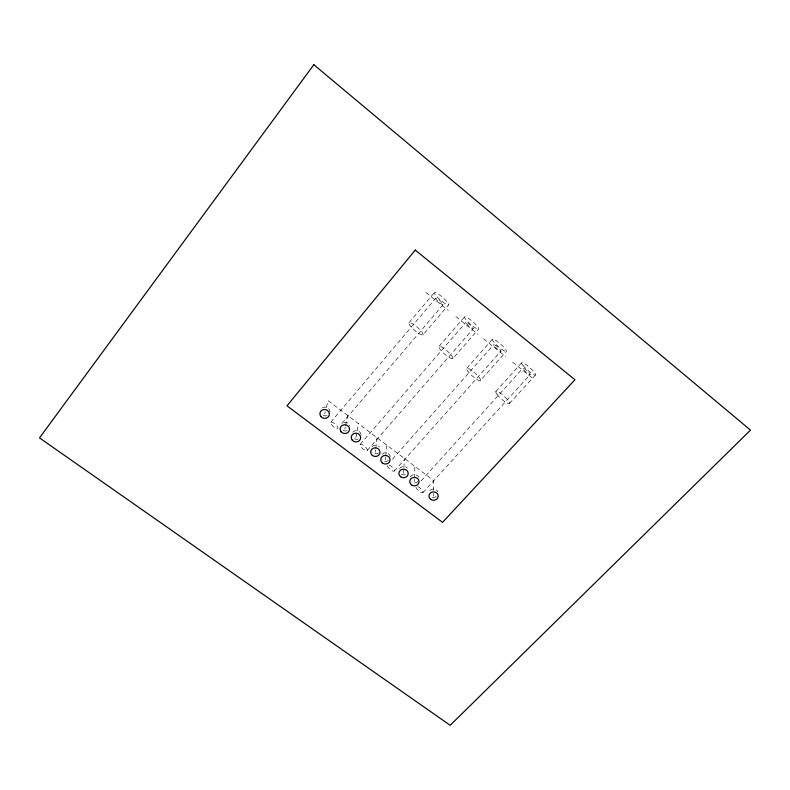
<?xml version="1.0" encoding="UTF-8"?>
<svg xmlns="http://www.w3.org/2000/svg" width="790" height="790" viewBox="0 0 790 790"><rect width="100%" height="100%" fill="white"/><g stroke="black" fill="none" stroke-linecap="round" stroke-linejoin="round"><path stroke-width="0.59" stroke-dasharray="3.95 2.96" d="M414.404 481.624L414.474 479.283M414.513 478.108L414.888 466.406M403.572 473.457L403.838 468.845M403.897 467.69L404.421 458.467M385.392 459.75L385.639 457.311M385.757 456.097L386.853 445.145M375.329 452.156L375.625 449.757M375.773 448.562L377.116 437.769M355.964 437.551L358.413 423.598M344.825 429.148L345.289 426.867M345.526 425.721L347.649 415.431M324.641 413.921L325.223 411.709M326.398 407.294L328.156 400.658L433.453 480.478L433.591 496.1M409.082 322.626L434.53 292.478M330.783 422.176L435.823 298.116M443.16 304.634A4.928 0.918 40.6 0 1 436.85 300.111A4.928 0.918 40.6 0 1 438.45 299.39A4.928 0.918 40.6 0 1 443.16 304.634L341.724 423.746A4.71 4.375 11.5 0 1 350.01 426.175M422.917 334.95A9.302 2.044 40.6 0 0 414.167 324.818A9.302 2.044 40.6 0 0 410.859 326.616A9.302 2.044 40.6 0 0 422.917 334.95L448.552 304.93A9.411 1.728 40.6 0 0 439.497 294.907A9.411 1.728 40.6 0 0 436.534 296.29A9.411 1.728 40.6 0 0 448.552 304.93M439.052 346.375L464.658 316.731M360.22 444.355L465.922 322.32M367.143 450.586A4.661 1.55 41 0 0 362.975 445.047A4.661 1.55 41 0 0 360.912 446.794A4.661 1.55 41 0 0 367.143 450.586L473.22 328.798A4.888 0.909 41 0 0 468.421 323.485A4.888 0.909 41 0 0 467.068 324.394A4.888 0.909 41 0 0 473.22 328.798M452.808 358.63A9.223 2.014 41 0 0 443.891 348.39A9.223 2.014 41 0 0 441.047 350.523A9.223 2.014 41 0 0 452.808 358.63L478.592 329.104A9.332 1.699 41 0 0 469.369 318.982A9.332 1.699 41 0 0 466.87 320.701A9.332 1.699 41 0 0 478.592 329.104M466.742 368.328L492.486 339.147M392.353 459.316L493.73 344.677M394.329 471.057L500.988 351.125A4.859 0.889 41.4 0 0 496.11 345.763A4.859 0.889 41.4 0 0 494.975 346.83A4.859 0.889 41.4 0 0 500.988 351.125M480.429 380.513A9.164 1.985 41.4 0 0 471.363 370.174A9.164 1.985 41.4 0 0 468.934 372.613A9.164 1.985 41.4 0 0 480.429 380.513L506.341 351.451A9.273 1.679 41.4 0 0 496.979 341.211A9.273 1.679 41.4 0 0 494.896 343.255A9.273 1.679 41.4 0 0 506.341 351.451M495.863 391.406L521.746 362.699M421.021 480.972L522.97 368.189M422.926 492.595L530.189 374.598M509.471 403.522L535.521 374.934M425.82 292.428L448.325 310.51M455.8 316.514L477.97 334.328M483.5 338.772L505.363 356.339M512.621 362.175L534.168 379.486M347.106 430.688A4.71 4.375 11.5 0 1 342.465 429.957M378.43 452.976A4.671 4.306 7 0 1 371.912 451.959M372.011 446.715A4.671 4.306 7 0 1 379.417 446.962M436.228 496.594A4.602 4.187 0.3 0 1 430.639 496.397M430.027 490.501A4.602 4.187 0.3 0 1 437.887 491.726M388.413 460.511A4.651 4.286 5.7 0 1 381.916 459.494M382.034 454.28A4.651 4.286 5.7 0 1 390.29 456.62M405.379 474.632A4.631 4.246 3.5 0 1 400.816 473.921M399.503 468.875A4.631 4.246 3.5 0 1 407.492 468.194M418.068 481.475A4.622 4.227 2.3 0 1 411.57 482.028M410.277 477.012A4.622 4.227 2.3 0 1 418.819 477.308M327.09 415.589A4.73 4.404 14.8 0 1 321.56 414.009M322.419 407.828A4.73 4.404 14.8 0 1 329.963 412.183M358.166 439.023A4.691 4.345 9.8 0 1 352.686 437.463M352.745 432.16A4.691 4.345 9.8 0 1 361.079 434.54M389.223 465.014A4.631 1.531 41.6 0 1 394.329 469.892A4.631 1.531 41.6 0 1 391.336 470.238A4.631 1.531 41.6 0 1 387.278 465.241M417.772 486.522A4.602 1.501 42.3 0 1 422.857 491.38A4.602 1.501 42.3 0 1 420.063 491.864A4.602 1.501 42.3 0 1 415.945 486.838M331.365 424.546A4.7 1.57 40.2 0 0 337.735 428.437A4.7 1.57 40.2 0 0 333.656 422.946A4.7 1.57 40.2 0 0 331.365 424.546M523.079 365.474A9.213 1.649 41.7 0 0 535.047 375.082A9.213 1.649 41.7 0 0 527.76 365.938A9.213 1.649 41.7 0 0 523.079 365.474M497.029 394.329A9.115 1.955 41.9 0 0 508.938 403.729A9.115 1.955 41.9 0 0 502.015 394.388A9.115 1.955 41.9 0 0 497.029 394.329M523.651 369.631A4.829 0.879 41.7 0 0 529.932 374.667A4.829 0.879 41.7 0 0 526.15 369.878A4.829 0.879 41.7 0 0 523.651 369.631"/><path stroke-width="1.19" d="M313.818 64.701L39.5 437.897L450.182 725.299L750.5 430.125L313.818 64.701M415.254 250.094L286.977 405.803L442.548 522.368L574.962 379.743L415.254 250.094M341.053 431.686A4.74 4.394 11.5 0 0 349.17 430.985A4.74 4.394 11.5 0 0 344.252 424.753A4.74 4.394 11.5 0 0 341.053 431.686M372.396 455.484A4.7 4.335 7 0 0 379.97 452.877A4.7 4.335 7 0 0 373.621 448.078A4.7 4.335 7 0 0 372.396 455.484M430.629 499.32A4.631 4.207 0.3 0 0 438.164 496.811A4.631 4.207 0.3 0 0 431.992 492.14A4.631 4.207 0.3 0 0 430.629 499.32M382.459 463.059A4.681 4.315 5.7 0 0 390.023 460.471A4.681 4.315 5.7 0 0 383.703 455.692A4.681 4.315 5.7 0 0 382.459 463.059M400.629 476.735A4.661 4.276 3.5 0 0 408.173 474.178A4.661 4.276 3.5 0 0 401.913 469.438A4.661 4.276 3.5 0 0 400.629 476.735M411.452 484.882A4.651 4.246 2.3 0 0 418.986 482.334A4.651 4.246 2.3 0 0 412.765 477.624A4.651 4.246 2.3 0 0 411.452 484.882M320.868 416.498A4.76 4.434 14.7 0 0 329.015 415.777A4.76 4.434 14.7 0 0 324.028 409.487A4.76 4.434 14.7 0 0 320.868 416.498M352.192 440.079A4.72 4.375 9.7 0 0 360.299 439.378A4.72 4.375 9.7 0 0 355.411 433.187A4.72 4.375 9.7 0 0 352.192 440.079"/></g></svg>
